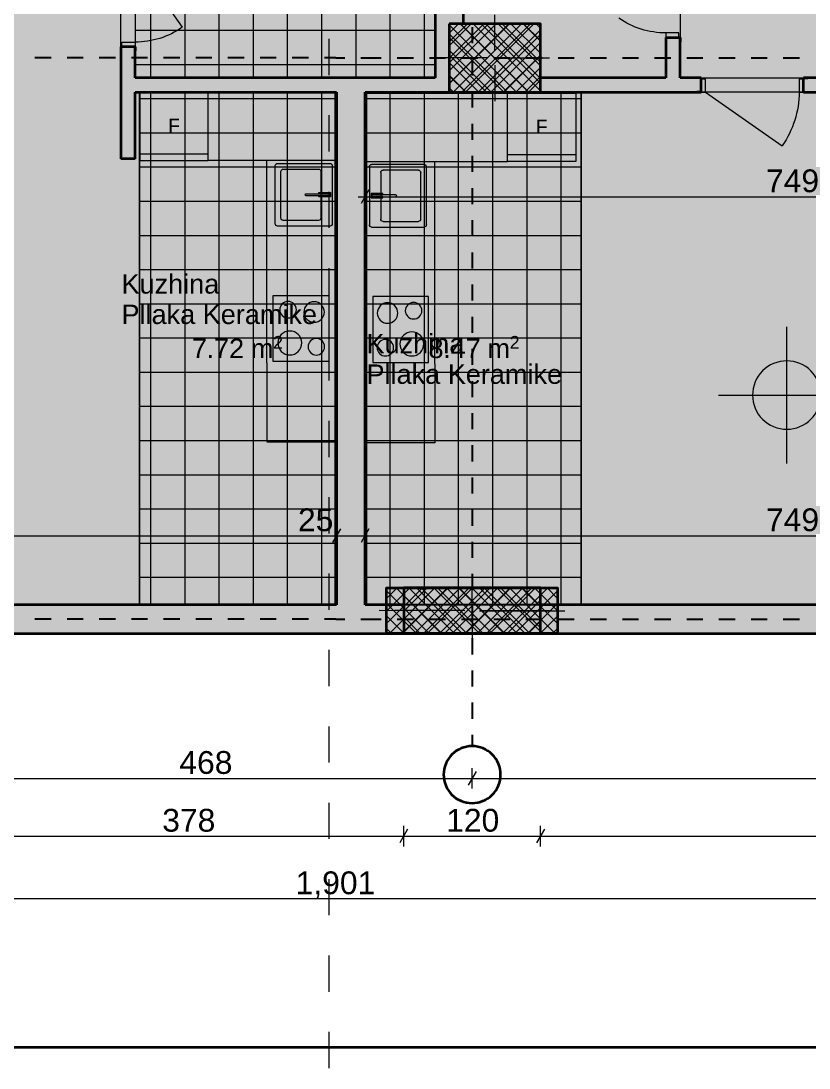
# Model space of a CAD drawing. Header units: millimetres. Extents: x -117066 to -55301, y -75598 to 14871.
# Drawn here: x -89127 to -80484, y -74136 to -62650 of the extents above; entities that cross this region are included whole.
import ezdxf

# ---------------------------------------------------------------- set-up
doc = ezdxf.new("R2010")
doc.units = ezdxf.units.MM
doc.header["$MEASUREMENT"] = 0
doc.layers.add('A - Shtyllat', color=7, linetype='Continuous')
doc.layers.add('Drawing & Figure', color=7, linetype='Continuous')
for name, color, linetype, lineweight in [('A - Shtyllat_Pen_No__1', 7, 'Continuous', 13), ('A - Shtyllat_Pen_No__7', 7, 'Continuous', 35), ('Drawing & Figure_Pen_No__1', 7, 'Continuous', 13), ('Drawing & Figure_Pen_No__101', 252, 'Continuous', 13), ('Drawing & Figure_Pen_No__20', 1, 'Continuous', 0), ('Drawing & Figure_Pen_No__7', 7, 'Continuous', 35)]:
    doc.layers.add(name, color=color, linetype=linetype, lineweight=lineweight)
for name, color, linetype, lineweight, true_color in [('Drawing & Figure_Pen_No__23', 7, 'Continuous', 20, 0xff6600), ('Drawing & Figure_Pen_No__3', 7, 'Continuous', 18, 0xff6600), ('Drawing & Figure_Pen_No__58', 7, 'Continuous', 25, 0xdf0000), ('Drawing & Figure_Pen_No__61', 7, 'Continuous', 20, 0x6a6a6a), ('Drawing & Figure_Pen_No__8', 7, 'Continuous', 35, 0xa80f02), ('Drawing & Figure_Pen_No__81', 7, 'Continuous', 20, 0x6a6a6a), ('Drawing & Figure_Pen_No__85', 7, 'Continuous', 20, 0x80c2ff)]:
    doc.layers.add(name, color=color, linetype=linetype, lineweight=lineweight, true_color=true_color)
doc.styles.add('GENERATED_STYLE_1', font='arial.ttf')
pattern_1 = [(45, (0, 0), (-68.94291, 68.94291), []), (135, (0, 0), (68.94291, 68.94291), [])]

# ---------------------------------------------------------------- blocks, each defined once
blk = doc.blocks.new('Column_12', base_point=(-83931, -63055))
at = {"layer": 'A - Shtyllat', "linetype": 'Continuous', "lineweight": 0, "true_color": 0x000000}
h = blk.add_hatch(dxfattribs=at)
h.set_pattern_fill('Concrete_Block', color=18, style=0, pattern_type=2)
h.set_pattern_definition(pattern_1)
h.paths.add_polyline_path([(-84431, -62680), (-84431, -63430), (-83431, -63430), (-83431, -62680)])
at = {"layer": 'A - Shtyllat_Pen_No__1', "color": 7, "linetype": 'Continuous', "lineweight": 13}
for p, q in [((-83931, -62975), (-83931, -62600)), ((-84011, -63055), (-84511, -63055)), ((-83851, -63055), (-83351, -63055)), ((-83931, -63135), (-83931, -63510))]:
    blk.add_line(p, q, dxfattribs=at)
blk.add_point((-83931, -63055), dxfattribs=at)
at = {"layer": 'A - Shtyllat_Pen_No__7', "color": 7, "linetype": 'Continuous', "lineweight": 35, "flags": 128}
blk.add_lwpolyline([(-84431, -62680), (-84431, -63430), (-83431, -63430), (-83431, -62680)], close=True, dxfattribs=at)
blk = doc.blocks.new('Column_18', base_point=(-84179, -69119))
at = {"layer": 'A - Shtyllat', "linetype": 'Continuous', "lineweight": 0, "true_color": 0x000000}
h = blk.add_hatch(dxfattribs=at)
h.set_pattern_fill('Concrete_Block', color=18, style=0, pattern_type=2)
h.set_pattern_definition(pattern_1)
h.paths.add_polyline_path([(-85117, -69368), (-83242, -69370), (-83242, -68870), (-85117, -68868)])
at = {"layer": 'A - Shtyllat_Pen_No__1', "color": 7, "linetype": 'Continuous', "lineweight": 13}
for p, q in [((-84179, -69039), (-84179, -68789)), ((-84259, -69119), (-85197, -69118)), ((-84099, -69119), (-83162, -69120)), ((-84179, -69199), (-84180, -69449))]:
    blk.add_line(p, q, dxfattribs=at)
blk.add_point((-84179, -69119), dxfattribs=at)
at = {"layer": 'A - Shtyllat_Pen_No__7', "color": 7, "linetype": 'Continuous', "lineweight": 35, "flags": 128}
blk.add_lwpolyline([(-85117, -69368), (-85117, -68868), (-83242, -68870), (-83242, -69370)], close=True, dxfattribs=at)

msp = doc.modelspace()

# ---------------------------------------------------------------- hatches: boundary and pattern name
at = {"layer": 'Drawing & Figure', "linetype": 'Continuous', "lineweight": 0, "true_color": 0x2a2a2a}
msp.add_hatch(color=250, dxfattribs=at).paths.add_polyline_path([(-97567.6, -69372.1), (-85510.2, -69369.6), (-85511.4, -63351), (-84430.9, -63350.7), (-84432.1, -57529.4), (-86690.2, -57529.9), (-86691.4, -51944.8), (-97571.2, -51947.1)])
at = {"layer": 'Drawing & Figure', "linetype": 'Continuous', "lineweight": 0, "true_color": 0x172b3f}
msp.add_hatch(color=169, dxfattribs=at).paths.add_polyline_path([(-73807.1, -69367.2), (-73807.1, -55454.7), (-84432.5, -55456.9), (-84430.9, -63350.7), (-85511.4, -63351), (-85510.2, -69369.6)])
at = {"layer": 'Drawing & Figure_Pen_No__1', "linetype": 'Continuous', "lineweight": 0, "true_color": 0xffffff}
for points in [[(-83429.7, -63430.8), (-83429.7, -62680.8), (-84429.6, -62680.8), (-84429.6, -63430.8)], [(-81910.9, -62831.2), (-81910.9, -62781.2), (-82054.7, -62781.2), (-82054.7, -62831.2)], [(-88019, -62932.2), (-87875.3, -62932.2), (-87875.3, -62882.2), (-88019, -62882.2)], [(-81668.6, -63430.8), (-81618.6, -63430.8), (-81618.6, -63287.1), (-81668.6, -63287.1)], [(-80543.6, -63287.1), (-80593.5, -63287.1), (-80593.5, -63430.8), (-80543.6, -63430.8)], [(-87824.4, -64180.8), (-87074.4, -64180.8), (-87074.4, -63430.8), (-87824.4, -63430.8)], [(-85681.5, -64180.8), (-85681.5, -63430.8), (-87074.4, -63430.8), (-87074.4, -64180.8)], [(-85337.4, -64191.7), (-83792.4, -64191.7), (-83792.4, -63441.7), (-85337.4, -63441.7)], [(-83042.4, -64191.7), (-83042.4, -63441.7), (-83792.4, -63441.7), (-83792.4, -64191.7)], [(-86431.5, -64930.8), (-85681.5, -64930.8), (-85681.5, -64180.8), (-86431.5, -64180.8)], [(-84587.4, -64941.7), (-84587.4, -64191.7), (-85337.4, -64191.7), (-85337.4, -64941.7)], [(-86337.8, -64874.6), (-86330.4, -64892.2), (-86312.8, -64899.6), (-85737.8, -64899.6), (-85720.1, -64892.2), (-85712.8, -64874.6), (-85712.8, -64237.1), (-85720.1, -64219.4), (-85737.8, -64212), (-86312.8, -64212), (-86330.4, -64219.4), (-86337.8, -64237.1)], [(-84681.1, -64885.5), (-84681.1, -64248), (-84688.5, -64230.3), (-84706.1, -64222.9), (-85281.1, -64222.9), (-85298.8, -64230.3), (-85306.1, -64248), (-85306.1, -64885.5), (-85298.8, -64903.1), (-85281.1, -64910.4), (-84706.1, -64910.4), (-84688.5, -64903.1)], [(-85997.7, -64567.1), (-85750.3, -64567.1), (-85742.3, -64563.8), (-85739.1, -64555.8), (-85742.3, -64547.9), (-85750.3, -64544.6), (-85997.6, -64544.6), (-86005.5, -64547.8), (-86008.8, -64555.8), (-86005.6, -64563.7)], [(-85859.1, -64531.2), (-85859.1, -64544.6), (-85815.3, -64544.6), (-85815.3, -64531.2)], [(-85814.1, -64580.7), (-85732.8, -64580.7), (-85732.8, -64530.9), (-85814.1, -64530.9), (-85814.1, -64544.6), (-85750.3, -64544.6), (-85742.3, -64547.9), (-85739.1, -64555.8), (-85742.3, -64563.8), (-85750.3, -64567.1), (-85814.1, -64567.1)], [(-85204.8, -64591.6), (-85204.8, -64578), (-85268.6, -64578), (-85276.5, -64574.7), (-85279.8, -64566.7), (-85276.5, -64558.8), (-85268.6, -64555.5), (-85204.8, -64555.5), (-85204.8, -64541.7), (-85286.1, -64541.7), (-85286.1, -64591.6)], [(-85159.8, -64542), (-85203.6, -64542), (-85203.6, -64555.5), (-85159.8, -64555.5)], [(-85859.1, -64580.4), (-85815.3, -64580.4), (-85815.3, -64567.1), (-85859.1, -64567.1)], [(-85021.2, -64578), (-85013.3, -64574.6), (-85010.1, -64566.6), (-85013.4, -64558.7), (-85021.3, -64555.5), (-85268.6, -64555.5), (-85276.5, -64558.8), (-85279.8, -64566.7), (-85276.5, -64574.7), (-85268.6, -64578)], [(-85159.8, -64591.3), (-85159.8, -64578), (-85203.6, -64578), (-85203.6, -64591.3)], [(-86431.5, -65649), (-85681.5, -65649), (-85681.5, -64930.8), (-86431.5, -64930.8)], [(-84587.4, -65659.9), (-84587.4, -64941.7), (-85337.4, -64941.7), (-85337.4, -65659.9)], [(-86431.5, -66399), (-85681.5, -66399), (-85681.5, -65649), (-86431.5, -65649)], [(-86362.8, -66386.5), (-85750.3, -66386.5), (-85750.3, -65661.6), (-86362.8, -65661.6)], [(-84587.4, -66409.9), (-84587.4, -65659.9), (-85337.4, -65659.9), (-85337.4, -66409.9)], [(-84656.1, -66397.4), (-84656.1, -65672.4), (-85268.6, -65672.4), (-85268.6, -66397.4)], [(-86431.2, -66399), (-86431.2, -67268), (-85681.2, -67268), (-85681.2, -66399)], [(-84587.7, -66409.9), (-85337.7, -66409.9), (-85337.7, -67278.9), (-84587.7, -67278.9)], [(-83429.7, -69368.1), (-83429.7, -68868.1), (-84929.7, -68868.1), (-84929.7, -69368.1)]]:
    msp.add_hatch(color=7, dxfattribs=at).paths.add_polyline_path(points)
at = {"layer": 'Drawing & Figure_Pen_No__1', "linetype": 'Continuous', "lineweight": 0, "true_color": 0x000000}
for points in [[(-80729, -66753.5), (-80729, -66378.5), (-80872.5, -66407.1), (-80994.2, -66488.4), (-81075.5, -66610), (-81104, -66753.5)], [(-80729, -66753.5), (-80729, -67128.5), (-80585.5, -67100), (-80463.9, -67018.7), (-80382.6, -66897), (-80354, -66753.5)]]:
    msp.add_hatch(color=18, dxfattribs=at).paths.add_polyline_path(points)

# ---------------------------------------------------------------- linework, layer by layer
at = {"layer": 'Drawing & Figure_Pen_No__1', "color": 7, "linetype": 'Continuous', "lineweight": 13}
for points in [[(-81898.4, -57684.6), (-81898.4, -63274.5)], [(-87875.3, -61176.3), (-87875.3, -63274.5)], [(-84585.9, -63274.5), (-84585.9, -61176.3)], [(-88031.5, -64163.7), (-88031.5, -61595.5)], [(-84429.6, -63339.9), (-83770.6, -62680.8)], [(-84429.6, -63110.1), (-84000.4, -62680.8)], [(-84429.6, -62880.2), (-84230.3, -62680.8)], [(-83560.5, -63430.8), (-84310.5, -62680.8)], [(-84290.8, -63430.8), (-83540.8, -62680.8)], [(-83429.7, -63331.8), (-84080.7, -62680.8)], [(-83429.7, -63102), (-83850.9, -62680.8)], [(-83429.7, -62872.2), (-83621.1, -62680.8)], [(-83790.3, -63430.8), (-84429.6, -62791.5)], [(-84061, -63430.8), (-83429.7, -62799.5)], [(-84020.1, -63430.8), (-84429.6, -63021.3)], [(-83831.2, -63430.8), (-83429.7, -63029.3)], [(-87875.3, -63274.5), (-85510.2, -63274.5)], [(-85510.2, -63274.5), (-84585.9, -63274.5)], [(-84249.9, -63430.8), (-84429.6, -63251.1)], [(-83601.4, -63430.8), (-83429.7, -63259.1)], [(-81898.4, -63274.5), (-80304.6, -63274.5)], [(-87875.3, -63430.8), (-87875.3, -64163.7)], [(-87827.5, -63430.8), (-87875.3, -63430.8)], [(-87827.5, -63430.8), (-87827.5, -69052)], [(-85681.5, -63430.8), (-87827.5, -63430.8)], [(-87827.5, -69052), (-87827.5, -63430.8)], [(-85681.5, -69052), (-85681.5, -63430.8)], [(-85681.5, -63430.8), (-85681.5, -69052)], [(-85666.5, -63430.8), (-85681.5, -63430.8)], [(-85666.5, -69055.6), (-85666.5, -63430.8)], [(-85337.4, -63430.8), (-85354, -63430.8)], [(-85354, -63430.8), (-85354, -69055.6)], [(-85337.4, -63430.8), (-85337.4, -69052)], [(-82982, -63430.8), (-85337.4, -63430.8)], [(-85337.4, -69052), (-85337.4, -63430.8)], [(-82982, -69052), (-82982, -63430.8)], [(-82982, -63430.8), (-82982, -69052)], [(-75990.6, -63430.8), (-82982, -63430.8)], [(-87875.3, -64163.7), (-88031.5, -64163.7)], [(-85310.7, -64502.6), (-85397.3, -64652.6)], [(-85354, -64690.1), (-85354, -64465.1)], [(-85427.4, -64577.6), (-85354, -64577.6)], [(-85354, -64577.6), (-75990.6, -64577.6)], [(-80729, -67503.5), (-80729, -66003.5)], [(-81479, -66753.5), (-79979, -66753.5)], [(-85623.2, -68221), (-85709.8, -68371)], [(-85666.5, -68408.5), (-85666.5, -68183.5)], [(-85310.7, -68221), (-85397.3, -68371)], [(-85354, -68408.5), (-85354, -68183.5)], [(-97255.1, -68296), (-85666.5, -68296)], [(-85666.5, -68296), (-85354, -68296)], [(-85354, -68296), (-75990.6, -68296)], [(-84929.7, -69355.2), (-84442.5, -68868.1)], [(-84929.7, -69125.4), (-84672.3, -68868.1)], [(-84929.7, -68895.6), (-84902.1, -68868.1)], [(-84287.7, -69368.1), (-84787.6, -68868.1)], [(-84712.8, -69368.1), (-84212.7, -68868.1)], [(-84057.9, -69368.1), (-84557.8, -68868.1)], [(-84482.9, -69368.1), (-83982.9, -68868.1)], [(-83828.1, -69368.1), (-84328, -68868.1)], [(-84253.1, -69368.1), (-83753.1, -68868.1)], [(-83598.2, -69368.1), (-84098.2, -68868.1)], [(-84023.3, -69368.1), (-83523.3, -68868.1)], [(-83429.7, -69306.9), (-83868.4, -68868.1)], [(-83429.7, -69077.1), (-83638.6, -68868.1)], [(-84517.5, -69368.1), (-84929.7, -68955.9)], [(-83793.5, -69368.1), (-83429.7, -69004.3)], [(-97255.1, -69055.6), (-85666.5, -69055.6)], [(-87827.5, -69052), (-85681.5, -69052)], [(-85681.5, -69052), (-87827.5, -69052)], [(-85354, -69055.6), (-75990.6, -69055.6)], [(-85337.4, -69052), (-82982, -69052)], [(-82982, -69052), (-85337.4, -69052)], [(-84747.3, -69368.1), (-84929.7, -69185.7)], [(-83563.7, -69368.1), (-83429.7, -69234.1)], [(-84136.4, -70883.2), (-84222.9, -71033.2)], [(-84886.4, -71517.1), (-84972.9, -71667.1)], [(-83386.4, -71517.1), (-83472.9, -71667.1)], [(-87303.3, -73909.9), (-58233.9, -73909.9)]]:
    msp.add_lwpolyline(points, dxfattribs=at)
msp.add_lwpolyline([(-80354, -66753.5, 0.4142136), (-80729, -66378.5, 0.4142136), (-81104, -66753.5, 0.4142136), (-80729, -67128.5, 0.4142136)], format="xyb", close=True, dxfattribs=at)
at = {"layer": 'Drawing & Figure_Pen_No__101', "color": 252, "linetype": 'Continuous', "lineweight": 13}
for points in [[(-87702.3, -63274.5), (-87702.3, -61176.3)], [(-87327.3, -63274.5), (-87327.3, -61176.3)], [(-86952.3, -63274.5), (-86952.3, -61176.3)], [(-86577.3, -63274.5), (-86577.3, -61176.3)], [(-86202.3, -63274.5), (-86202.3, -61176.3)], [(-85827.3, -63274.5), (-85827.3, -61176.3)], [(-85452.3, -63274.5), (-85452.3, -61176.3)], [(-85077.3, -63274.5), (-85077.3, -61176.3)], [(-84702.3, -63274.5), (-84702.3, -61176.3)], [(-87875.3, -62751.8), (-84585.9, -62751.8)], [(-87875.3, -63126.8), (-84585.9, -63126.8)], [(-87827.5, -63501.8), (-85681.5, -63501.8)], [(-87702.3, -69052), (-87702.3, -63430.8)], [(-87327.3, -69052), (-87327.3, -63430.8)], [(-86952.3, -69052), (-86952.3, -63430.8)], [(-86577.3, -69052), (-86577.3, -63430.8)], [(-86202.3, -69052), (-86202.3, -63430.8)], [(-85827.3, -69052), (-85827.3, -63430.8)], [(-85337.4, -63501.8), (-82982, -63501.8)], [(-85077.3, -69052), (-85077.3, -63430.8)], [(-84702.3, -69052), (-84702.3, -63430.8)], [(-84327.3, -69052), (-84327.3, -63430.8)], [(-83952.3, -69052), (-83952.3, -63430.8)], [(-83577.3, -69052), (-83577.3, -63430.8)], [(-83202.3, -69052), (-83202.3, -63430.8)], [(-87827.5, -63876.8), (-85681.5, -63876.8)], [(-85337.4, -63876.8), (-82982, -63876.8)], [(-87827.5, -64251.8), (-85681.5, -64251.8)], [(-85337.4, -64251.8), (-82982, -64251.8)], [(-87827.5, -64626.8), (-85681.5, -64626.8)], [(-85337.4, -64626.8), (-82982, -64626.8)], [(-87827.5, -65001.8), (-85681.5, -65001.8)], [(-85337.4, -65001.8), (-82982, -65001.8)], [(-87827.5, -65376.8), (-85681.5, -65376.8)], [(-85337.4, -65376.8), (-82982, -65376.8)], [(-87827.5, -65751.8), (-85681.5, -65751.8)], [(-85337.4, -65751.8), (-82982, -65751.8)], [(-87827.5, -66126.8), (-85681.5, -66126.8)], [(-85337.4, -66126.8), (-82982, -66126.8)], [(-87827.5, -66501.8), (-85681.5, -66501.8)], [(-85337.4, -66501.8), (-82982, -66501.8)], [(-87827.5, -66876.8), (-85681.5, -66876.8)], [(-85337.4, -66876.8), (-82982, -66876.8)], [(-87827.5, -67251.8), (-85681.5, -67251.8)], [(-85337.4, -67251.8), (-82982, -67251.8)], [(-87827.5, -67626.8), (-85681.5, -67626.8)], [(-85337.4, -67626.8), (-82982, -67626.8)], [(-87827.5, -68001.8), (-85681.5, -68001.8)], [(-85337.4, -68001.8), (-82982, -68001.8)], [(-87827.5, -68376.8), (-85681.5, -68376.8)], [(-85337.4, -68376.8), (-82982, -68376.8)], [(-87827.5, -68751.8), (-85681.5, -68751.8)], [(-85337.4, -68751.8), (-82982, -68751.8)], [(-84179.7, -71070.7), (-84179.7, -70845.7)], [(-90031.6, -70958.2), (-84179.7, -70958.2)], [(-84179.7, -70958.2), (-76178.1, -70958.2)], [(-84929.7, -71704.6), (-84929.7, -71479.6)], [(-83429.7, -71704.6), (-83429.7, -71479.6)], [(-89656.6, -71592.1), (-84929.7, -71592.1)], [(-84929.7, -71592.1), (-83429.7, -71592.1)], [(-83429.7, -71592.1), (-76699.2, -71592.1)], [(-97567.6, -72276.7), (-73807.1, -72276.7)]]:
    msp.add_lwpolyline(points, dxfattribs=at)
at = {"layer": 'Drawing & Figure_Pen_No__20', "color": 1, "linetype": 'Continuous', "lineweight": 0}
for points in [[(-83929.7, -62955.8), (-83929.7, -62580.8)], [(-84029.7, -63055.8), (-84529.7, -63055.8)], [(-83829.6, -63055.8), (-83329.7, -63055.8)], [(-83929.7, -63155.8), (-83929.7, -63530.8)], [(-84179.7, -69018.1), (-84179.7, -68768.1)], [(-84279.6, -69118.2), (-85029.6, -69118.2)], [(-84079.7, -69118.2), (-83329.7, -69118.2)], [(-84179.7, -69218.1), (-84179.7, -69468.1)]]:
    msp.add_lwpolyline(points, dxfattribs=at)
at = {"layer": 'Drawing & Figure_Pen_No__23', "color": 30, "linetype": 'Continuous', "lineweight": 20, "true_color": 0xff6600}
for points in [[(-81910.9, -62781.2), (-82054.7, -62781.2)], [(-82054.7, -62781.2), (-82054.7, -62831.2)], [(-81910.9, -62831.2), (-81910.9, -62781.2)], [(-88019, -62932.2), (-88019, -62882.2)], [(-88019, -62882.2), (-87875.3, -62882.2)], [(-87875.3, -62932.2), (-88019, -62932.2)], [(-87875.3, -62882.2), (-87875.3, -62932.2)], [(-82054.7, -62831.2), (-81910.9, -62831.2)], [(-81618.6, -63287.1), (-81668.6, -63287.1)], [(-81668.6, -63287.1), (-81668.6, -63430.8)], [(-81618.6, -63430.8), (-81618.6, -63287.1)], [(-80543.6, -63287.1), (-80593.5, -63287.1)], [(-80593.5, -63287.1), (-80593.5, -63430.8)], [(-80543.6, -63430.8), (-80543.6, -63287.1)], [(-81668.6, -63430.8), (-81618.6, -63430.8)], [(-80593.5, -63430.8), (-80543.6, -63430.8)]]:
    msp.add_lwpolyline(points, dxfattribs=at)
at = {"layer": 'Drawing & Figure_Pen_No__3', "color": 30, "linetype": 'Continuous', "lineweight": 18, "true_color": 0xff6600}
for points in [[(-87875.3, -61982.2), (-87359.1, -62719.5)], [(-81618.6, -63430.8), (-80778.9, -64018.7)]]:
    msp.add_lwpolyline(points, dxfattribs=at)
for points in [[(-82054.7, -62781.2, -0.153828), (-82570.9, -62618.4)], [(-87359.1, -62719.5, -0.1538876), (-87875.3, -62882.2)], [(-80593.5, -63430.8, -0.1539613), (-80778.9, -64018.7)]]:
    msp.add_lwpolyline(points, format="xyb", dxfattribs=at)
at = {"layer": 'Drawing & Figure_Pen_No__58', "color": 12, "linetype": 'Continuous', "lineweight": 25, "true_color": 0xdf0000}
for points in [[(-84179.7, -62718.7), (-84179.7, -62895.1)], [(-88797.6, -63055.8), (-88974, -63055.8)], [(-88444.9, -63055.8), (-88621.3, -63055.8)], [(-88092, -63055.8), (-88268.5, -63055.8)], [(-87739.2, -63055.8), (-87915.6, -63055.8)], [(-87386.5, -63055.8), (-87562.8, -63055.8)], [(-87033.7, -63055.8), (-87210.1, -63055.8)], [(-86680.9, -63055.8), (-86857.3, -63055.8)], [(-86328.1, -63055.8), (-86504.5, -63055.8)], [(-85975.4, -63055.8), (-86151.8, -63055.8)], [(-85674.1, -63055.8), (-85799, -63055.8)], [(-85674.1, -63055.8), (-85575.9, -63055.8)], [(-85399.5, -63055.8), (-85301.3, -63055.8)], [(-85301.3, -63055.8), (-85176.5, -63055.8)], [(-85000.1, -63055.8), (-84823.7, -63055.8)], [(-84647.3, -63055.8), (-84470.9, -63055.8)], [(-84294.5, -63055.8), (-84118.2, -63055.8)], [(-83941.8, -63055.8), (-83765.4, -63055.8)], [(-83589, -63055.8), (-83412.6, -63055.8)], [(-83236.2, -63055.8), (-83059.8, -63055.8)], [(-82883.4, -63055.8), (-82707, -63055.8)], [(-82530.6, -63055.8), (-82354.2, -63055.8)], [(-82177.8, -63055.8), (-82001.4, -63055.8)], [(-81825, -63055.8), (-81648.7, -63055.8)], [(-81472.3, -63055.8), (-81295.9, -63055.8)], [(-81119.5, -63055.8), (-80943.1, -63055.8)], [(-80766.7, -63055.8), (-80590.4, -63055.8)], [(-84179.7, -63071.5), (-84179.7, -63247.9)], [(-84179.7, -63424.2), (-84179.7, -63600.6)], [(-84179.7, -63777), (-84179.7, -63953.4)], [(-84179.7, -64129.8), (-84179.7, -64306.2)], [(-84179.7, -64482.6), (-84179.7, -64659)], [(-84179.7, -64835.4), (-84179.7, -65011.8)], [(-84179.7, -65188.2), (-84179.7, -65364.6)], [(-84179.7, -65541), (-84179.7, -65717.4)], [(-84179.7, -65893.7), (-84179.7, -66070.1)], [(-84179.7, -66246.5), (-84179.7, -66422.9)], [(-84179.7, -66599.3), (-84179.7, -66775.7)], [(-84179.7, -66952.1), (-84179.7, -67128.4)], [(-84179.7, -67304.8), (-84179.7, -67481.2)], [(-84179.7, -67657.6), (-84179.7, -67834)], [(-84179.7, -68010.4), (-84179.7, -68186.7)], [(-84179.7, -68363.1), (-84179.7, -68539.5)], [(-84179.7, -68715.9), (-84179.7, -68892.3)], [(-84179.7, -69068.7), (-84179.7, -69245.1)], [(-88797.6, -69211.9), (-88974, -69211.9)], [(-88444.9, -69211.9), (-88621.3, -69211.9)], [(-88092, -69211.9), (-88268.5, -69211.9)], [(-87739.2, -69211.9), (-87915.6, -69211.9)], [(-87386.5, -69211.9), (-87562.8, -69211.9)], [(-87033.7, -69211.9), (-87210.1, -69211.9)], [(-86680.9, -69211.9), (-86857.3, -69211.9)], [(-86328.1, -69211.9), (-86504.5, -69211.9)], [(-85975.4, -69211.9), (-86151.8, -69211.9)], [(-85674.1, -69211.9), (-85799, -69211.9)], [(-85674.1, -69211.9), (-85575.9, -69211.9)], [(-85399.5, -69211.9), (-85301.3, -69211.9)], [(-85301.3, -69211.9), (-85176.5, -69211.9)], [(-85000.1, -69211.9), (-84823.7, -69211.9)], [(-84647.3, -69211.9), (-84470.9, -69211.9)], [(-84294.5, -69211.9), (-84118.2, -69211.9)], [(-83941.8, -69211.9), (-83765.4, -69211.9)], [(-83589, -69211.9), (-83412.6, -69211.9)], [(-83236.2, -69211.9), (-83059.8, -69211.9)], [(-82883.4, -69211.9), (-82707, -69211.9)], [(-82530.6, -69211.9), (-82354.2, -69211.9)], [(-82177.8, -69211.9), (-82001.4, -69211.9)], [(-81825, -69211.9), (-81648.7, -69211.9)], [(-81472.3, -69211.9), (-81295.9, -69211.9)], [(-81119.5, -69211.9), (-80943.1, -69211.9)], [(-80766.7, -69211.9), (-80590.4, -69211.9)], [(-84179.7, -69421.5), (-84179.7, -69597.9)], [(-84179.7, -69774.3), (-84179.7, -69950.7)], [(-84179.7, -70127.1), (-84179.7, -70303.5)], [(-84179.7, -70479.9), (-84179.7, -70604.7)]]:
    msp.add_lwpolyline(points, dxfattribs=at)
at = {"layer": 'Drawing & Figure_Pen_No__7', "color": 7, "linetype": 'Continuous', "lineweight": 35}
for points in [[(-84585.9, -61176.3), (-84585.9, -63274.5)], [(-84273.4, -62680.8), (-84273.4, -61633.8)], [(-83429.7, -62680.8), (-84429.6, -62680.8)], [(-84429.6, -62680.8), (-84429.6, -63430.8)], [(-83429.7, -63430.8), (-83429.7, -62680.8)], [(-88031.5, -62932.2), (-88031.5, -62978.4)], [(-88019, -62932.2), (-88031.5, -62932.2)], [(-88031.5, -62932.2), (-88031.5, -64163.7)], [(-88019, -62932.2), (-88031.5, -62932.2)], [(-88019, -62932.2), (-88031.5, -62932.2)], [(-88031.5, -62932.2), (-88031.5, -62978.4)], [(-88031.5, -62932.2), (-88031.5, -62978.4)], [(-87875.3, -62932.2), (-88019, -62932.2)], [(-87875.3, -62932.2), (-88019, -62932.2)], [(-87875.3, -62932.2), (-88019, -62932.2)], [(-87875.3, -62932.2), (-87875.3, -62978.4)], [(-87875.3, -63274.5), (-87875.3, -62932.2)], [(-87875.3, -62932.2), (-87875.3, -62978.4)], [(-87875.3, -62932.2), (-87875.3, -62978.4)], [(-82054.7, -62831.2), (-82054.7, -62877.4)], [(-82054.7, -62831.2), (-81910.9, -62831.2)], [(-82054.7, -62831.2), (-82054.7, -63274.5)], [(-82054.7, -62831.2), (-81910.9, -62831.2)], [(-82054.7, -62831.2), (-81910.9, -62831.2)], [(-82054.7, -62831.2), (-82054.7, -62877.4)], [(-82054.7, -62831.2), (-82054.7, -62877.4)], [(-81910.9, -62831.2), (-81898.4, -62831.2)], [(-81910.9, -62831.2), (-81898.4, -62831.2)], [(-81910.9, -62831.2), (-81898.4, -62831.2)], [(-81898.4, -62831.2), (-81898.4, -62877.4)], [(-81898.4, -63274.5), (-81898.4, -62831.2)], [(-81898.4, -62831.2), (-81898.4, -62877.4)], [(-81898.4, -62831.2), (-81898.4, -62877.4)], [(-85666.5, -63274.5), (-87875.3, -63274.5)], [(-85354, -63274.5), (-85666.5, -63274.5)], [(-84585.9, -63274.5), (-85354, -63274.5)], [(-82054.7, -63274.5), (-83429.7, -63274.5)], [(-81668.6, -63274.5), (-81898.4, -63274.5)], [(-81668.6, -63274.5), (-81714.8, -63274.5)], [(-81668.6, -63274.5), (-81714.8, -63274.5)], [(-81668.6, -63274.5), (-81714.8, -63274.5)], [(-81668.6, -63287.1), (-81668.6, -63274.5)], [(-81668.6, -63287.1), (-81668.6, -63274.5)], [(-81668.6, -63287.1), (-81668.6, -63274.5)], [(-81668.6, -63430.8), (-81668.6, -63287.1)], [(-81668.6, -63430.8), (-81668.6, -63287.1)], [(-81668.6, -63430.8), (-81668.6, -63287.1)], [(-80543.6, -63274.5), (-80497.3, -63274.5)], [(-80543.6, -63287.1), (-80543.6, -63274.5)], [(-80304.6, -63274.5), (-80543.6, -63274.5)], [(-80543.6, -63287.1), (-80543.6, -63274.5)], [(-80543.6, -63287.1), (-80543.6, -63274.5)], [(-80543.6, -63274.5), (-80497.3, -63274.5)], [(-80543.6, -63274.5), (-80497.3, -63274.5)], [(-80543.6, -63430.8), (-80543.6, -63287.1)], [(-80543.6, -63430.8), (-80543.6, -63287.1)], [(-80543.6, -63430.8), (-80543.6, -63287.1)], [(-87875.3, -63430.8), (-85666.5, -63430.8)], [(-87875.3, -64163.7), (-87875.3, -63430.8)], [(-85666.5, -63430.8), (-85666.5, -69055.6)], [(-85354, -69055.6), (-85354, -63430.8)], [(-85354, -63430.8), (-84429.6, -63430.8)], [(-84429.6, -63430.8), (-83429.7, -63430.8)], [(-83429.7, -63430.8), (-81668.6, -63430.8)], [(-81668.6, -63430.8), (-81714.8, -63430.8)], [(-81668.6, -63430.8), (-81714.8, -63430.8)], [(-81668.6, -63430.8), (-81714.8, -63430.8)], [(-80543.6, -63430.8), (-80497.3, -63430.8)], [(-80543.6, -63430.8), (-76699.2, -63430.8)], [(-80543.6, -63430.8), (-80497.3, -63430.8)], [(-80543.6, -63430.8), (-80497.3, -63430.8)], [(-87875.3, -64163.7), (-88031.5, -64163.7)], [(-83429.7, -68868.1), (-84929.7, -68868.1)], [(-84929.7, -68868.1), (-84929.7, -69368.1)], [(-83429.7, -69368.1), (-83429.7, -68868.1)], [(-85666.5, -69055.6), (-89781.5, -69055.6)], [(-84929.7, -69055.6), (-85354, -69055.6)], [(-77553.1, -69055.6), (-83429.7, -69055.6)], [(-89781.5, -69368.1), (-84929.7, -69368.1)], [(-84929.7, -69368.1), (-83429.7, -69368.1)], [(-83429.7, -69368.1), (-77553.1, -69368.1)], [(-58196.2, -73909.9), (-114132.4, -73909.9)]]:
    msp.add_lwpolyline(points, dxfattribs=at)
msp.add_lwpolyline([(-83867.1, -70917.2, 0.4142136), (-84179.7, -70604.7, 0.4142136), (-84492.2, -70917.2, 0.4142136), (-84179.7, -71229.7, 0.4142136)], format="xyb", close=True, dxfattribs=at)
at = {"layer": 'Drawing & Figure_Pen_No__81', "color": 251, "linetype": 'Continuous', "lineweight": 20, "true_color": 0x6a6a6a}
for points in [[(-87824.4, -63430.8), (-87824.4, -64180.8)], [(-87074.4, -63430.8), (-87824.4, -63430.8)], [(-87074.4, -64180.8), (-87074.4, -63430.8)], [(-85681.5, -63430.8), (-87074.4, -63430.8)], [(-85337.4, -63441.7), (-83792.4, -63441.7)], [(-83792.4, -64191.7), (-83792.4, -63441.7)], [(-83792.4, -63441.7), (-83042.4, -63441.7)], [(-83042.4, -63441.7), (-83042.4, -64191.7)], [(-87824.4, -64105.8), (-87074.4, -64105.8)], [(-87824.4, -64180.8), (-87074.4, -64180.8)], [(-85681.5, -64180.8), (-87074.4, -64180.8)], [(-86431.5, -64930.8), (-86431.5, -64180.8)], [(-85681.5, -64930.8), (-85681.5, -64180.8)], [(-85337.4, -64941.7), (-85337.4, -64191.7)], [(-85337.4, -64191.7), (-83792.4, -64191.7)], [(-84587.4, -64941.7), (-84587.4, -64191.7)], [(-83042.4, -64116.7), (-83792.4, -64116.7)], [(-83042.4, -64191.7), (-83792.4, -64191.7)], [(-86337.8, -64874.6), (-86337.8, -64237.1)], [(-86312.8, -64212), (-85737.8, -64212)], [(-86275.3, -64812), (-86275.3, -64299.6)], [(-86250.3, -64274.6), (-85862.8, -64274.6)], [(-85837.8, -64299.6), (-85837.8, -64812)], [(-85712.8, -64237.1), (-85712.8, -64874.6)], [(-85306.1, -64248), (-85306.1, -64885.5)], [(-84706.1, -64222.9), (-85281.1, -64222.9)], [(-85181.1, -64310.4), (-85181.1, -64822.9)], [(-84768.6, -64285.5), (-85156.1, -64285.5)], [(-84743.6, -64822.9), (-84743.6, -64310.4)], [(-84681.1, -64885.5), (-84681.1, -64248)], [(-85997.6, -64544.6), (-85750.3, -64544.6)], [(-85859.1, -64531.2), (-85815.3, -64531.2)], [(-85859.1, -64544.6), (-85859.1, -64531.2)], [(-85815.3, -64544.6), (-85859.1, -64544.6)], [(-85815.3, -64531.2), (-85815.3, -64544.6)], [(-85814.1, -64544.6), (-85814.1, -64530.9)], [(-85814.1, -64530.9), (-85732.8, -64530.9)], [(-85750.3, -64544.6), (-85814.1, -64544.6)], [(-85732.8, -64530.9), (-85732.8, -64580.7)], [(-85286.1, -64541.7), (-85286.1, -64591.6)], [(-85204.8, -64541.7), (-85286.1, -64541.7)], [(-85204.8, -64555.5), (-85204.8, -64541.7)], [(-85203.6, -64542), (-85203.6, -64555.5)], [(-85159.8, -64542), (-85203.6, -64542)], [(-85159.8, -64555.5), (-85159.8, -64542)], [(-85750.3, -64567.1), (-85997.7, -64567.1)], [(-85859.1, -64580.4), (-85859.1, -64567.1)], [(-85859.1, -64567.1), (-85815.3, -64567.1)], [(-85815.3, -64580.4), (-85859.1, -64580.4)], [(-85815.3, -64567.1), (-85815.3, -64580.4)], [(-85814.1, -64580.7), (-85814.1, -64567.1)], [(-85814.1, -64567.1), (-85750.3, -64567.1)], [(-85732.8, -64580.7), (-85814.1, -64580.7)], [(-85286.1, -64591.6), (-85204.8, -64591.6)], [(-85021.3, -64555.5), (-85268.6, -64555.5)], [(-85268.6, -64555.5), (-85204.8, -64555.5)], [(-85268.6, -64578), (-85021.2, -64578)], [(-85204.8, -64578), (-85268.6, -64578)], [(-85204.8, -64591.6), (-85204.8, -64578)], [(-85203.6, -64555.5), (-85159.8, -64555.5)], [(-85203.6, -64578), (-85203.6, -64591.3)], [(-85159.8, -64578), (-85203.6, -64578)], [(-85203.6, -64591.3), (-85159.8, -64591.3)], [(-85159.8, -64591.3), (-85159.8, -64578)], [(-85862.8, -64837.1), (-86250.3, -64837.1)], [(-85156.1, -64848), (-84768.6, -64848)], [(-86431.5, -65649), (-86431.5, -64930.8)], [(-85737.8, -64899.6), (-86312.8, -64899.6)], [(-85681.5, -65649), (-85681.5, -64930.8)], [(-85337.4, -65659.9), (-85337.4, -64941.7)], [(-85281.1, -64910.4), (-84706.1, -64910.4)], [(-84587.4, -65659.9), (-84587.4, -64941.7)], [(-86431.5, -66399), (-86431.5, -65649)], [(-86362.8, -66386.5), (-86362.8, -65661.6)], [(-86362.8, -65661.6), (-85750.3, -65661.6)], [(-85750.3, -65661.6), (-85750.3, -66386.5)], [(-85681.5, -66399), (-85681.5, -65649)], [(-85337.4, -66409.9), (-85337.4, -65659.9)], [(-85268.6, -65672.4), (-85268.6, -66397.4)], [(-84656.1, -65672.4), (-85268.6, -65672.4)], [(-84656.1, -66397.4), (-84656.1, -65672.4)], [(-84587.4, -66409.9), (-84587.4, -65659.9)], [(-85750.3, -66386.5), (-86362.8, -66386.5)], [(-86431.2, -66399), (-86431.2, -67268)], [(-85681.2, -66399), (-85681.2, -67268)], [(-85337.7, -66409.9), (-85337.7, -67278.9)], [(-85268.6, -66397.4), (-84656.1, -66397.4)], [(-84587.7, -66409.9), (-84587.7, -67278.9)], [(-86431.2, -67268), (-85681.2, -67268)], [(-84587.7, -67278.9), (-85337.7, -67278.9)]]:
    msp.add_lwpolyline(points, dxfattribs=at)
for points in [[(-86337.8, -64237.1, -0.4142136), (-86312.8, -64212)], [(-86275.3, -64299.6, -0.4142136), (-86250.3, -64274.6)], [(-85862.8, -64274.6, -0.4142136), (-85837.8, -64299.6)], [(-85737.8, -64212, -0.4142136), (-85712.8, -64237.1)], [(-85306.1, -64248, -0.4142136), (-85281.1, -64222.9)], [(-85181.1, -64310.4, -0.4142136), (-85156.1, -64285.5)], [(-84768.6, -64285.5, -0.4142136), (-84743.6, -64310.4)], [(-84706.1, -64222.9, -0.4142136), (-84681.1, -64248)], [(-85997.7, -64567.1, -0.4106464), (-86008.8, -64555.8, -0.4142136), (-85997.6, -64544.6)], [(-85750.3, -64544.6, -0.4142136), (-85739.1, -64555.8, -0.4142136), (-85750.3, -64567.1)], [(-85750.3, -64544.6, -0.4142136), (-85739.1, -64555.8, -0.4142136), (-85750.3, -64567.1)], [(-85268.6, -64578, -0.4142136), (-85279.8, -64566.7, -0.4142136), (-85268.6, -64555.5)], [(-85268.6, -64578, -0.4142136), (-85279.8, -64566.7, -0.4142136), (-85268.6, -64555.5)], [(-85021.3, -64555.5, -0.4142136), (-85010.1, -64566.7, -0.4106893), (-85021.2, -64578)], [(-86312.8, -64899.6, -0.4142136), (-86337.8, -64874.6)], [(-86250.3, -64837.1, -0.4142136), (-86275.3, -64812)], [(-85837.8, -64812, -0.4142136), (-85862.8, -64837.1)], [(-85712.8, -64874.6, -0.4142136), (-85737.8, -64899.6)], [(-85281.1, -64910.4, -0.4142136), (-85306.1, -64885.5)], [(-85156.1, -64848, -0.4142136), (-85181.1, -64822.9)], [(-84743.6, -64822.9, -0.4142136), (-84768.6, -64848)], [(-84681.1, -64885.5, -0.4142136), (-84706.1, -64910.4)]]:
    msp.add_lwpolyline(points, format="xyb", dxfattribs=at)
for points in [[(-86106.8, -65817.4, 0.4142136), (-86197.4, -65726.8, 0.4142136), (-86288.1, -65817.4, 0.4142136), (-86197.4, -65908, 0.4142136)], [(-85799.5, -65842.8, 0.4142136), (-85912, -65730.3, 0.4142136), (-86024.5, -65842.8, 0.4142136), (-85912, -65955.3, 0.4142136)], [(-84994.4, -65853.6, 0.4142136), (-85106.9, -65741.1, 0.4142136), (-85219.4, -65853.6, 0.4142136), (-85106.9, -65966.1, 0.4142136)], [(-84730.8, -65828.3, 0.4142136), (-84821.5, -65737.7, 0.4142136), (-84912.1, -65828.3, 0.4142136), (-84821.5, -65918.9, 0.4142136)], [(-86047.8, -66182.1, 0.4142136), (-86179, -66050.8, 0.4142136), (-86310.3, -66182.1, 0.4142136), (-86179, -66313.3, 0.4142136)], [(-85797.5, -66223.4, 0.4142136), (-85888.1, -66132.8, 0.4142136), (-85978.7, -66223.4, 0.4142136), (-85888.1, -66314.1, 0.4142136)], [(-85040.1, -66234.3, 0.4142136), (-85130.8, -66143.7, 0.4142136), (-85221.4, -66234.3, 0.4142136), (-85130.8, -66324.9, 0.4142136)], [(-84708.6, -66192.9, 0.4142136), (-84839.9, -66061.7, 0.4142136), (-84971.1, -66192.9, 0.4142136), (-84839.9, -66324.2, 0.4142136)]]:
    msp.add_lwpolyline(points, format="xyb", close=True, dxfattribs=at)
at = {"layer": 'Drawing & Figure_Pen_No__85', "color": 151, "linetype": 'Continuous', "lineweight": 20, "true_color": 0x80c2ff}
for points in [[(-85749.2, -62847), (-85749.2, -63243.9)], [(-85749.2, -63684.9), (-85749.2, -64081.8)], [(-85749.2, -64522.7), (-85749.2, -64919.6)], [(-85749.2, -65360.6), (-85749.2, -65757.4)], [(-85749.2, -66198.4), (-85749.2, -66595.3)], [(-85749.2, -67036.2), (-85749.2, -67433.1)], [(-85749.2, -67874.1), (-85749.2, -68271)], [(-85749.2, -68712), (-85749.2, -69108.8)], [(-85749.2, -69549.8), (-85749.2, -69946.7)], [(-85749.2, -70387.6), (-85749.2, -70784.5)], [(-85749.2, -71225.5), (-85749.2, -71622.3)], [(-85749.2, -72063.3), (-85749.2, -72460.2)], [(-85749.2, -72901.2), (-85749.2, -73298.1)], [(-85749.2, -73739.1), (-85749.2, -74135.9)]]:
    msp.add_lwpolyline(points, dxfattribs=at)

# ---------------------------------------------------------------- block references
at = {"layer": 'A - Shtyllat', "color": 7, "lineweight": 35}
for name, p in [('Column_12', (-83931.1, -63055.2)), ('Column_18', (-84179.4, -69118.9))]:
    msp.add_blockref(name, p, dxfattribs=at)

# ---------------------------------------------------------------- texts
at = {"layer": 'Drawing & Figure_Pen_No__1', "color": 7, "linetype": 'Continuous', "lineweight": 13, "char_height": 250.001, "attachment_point": 7, "style": 'GENERATED_STYLE_1'}
for s, insert in [('\\A1;{\\pql;\\fArial|b0|i0|c0|p34;749}', (-80956.8, -64531.8)), ('\\A1;{\\pql;\\fArial|b0|i0|c0|p34;25}', (-86089.2, -68250.3)), ('\\A1;{\\pql;\\fArial|b0|i0|c0|p34;749}', (-80956.8, -68250.3)), ('\\A1;{\\pql;\\fArial|b0|i0|c0|p34;468}', (-87390.2, -70912.5)), ('\\A1;{\\pql;\\fArial|b0|i0|c0|p34;378}', (-87577.8, -71546.4)), ('\\A1;{\\pql;\\fArial|b0|i0|c0|p34;120}', (-84464.1, -71546.2)), ('\\A1;{\\pql;\\fArial|b0|i0|c0|p34;1,901}', (-86114.9, -72275.3))]:
    msp.add_mtext(s, dxfattribs=dict(at, insert=insert))
at = {"layer": 'Drawing & Figure_Pen_No__61', "color": 251, "linetype": 'Continuous', "lineweight": 20, "true_color": 0x6a6a6a, "char_height": 150, "attachment_point": 7, "style": 'GENERATED_STYLE_1'}
for insert in [(-87512.4, -63872.3), (-83480.4, -63883.2)]:
    msp.add_mtext('\\A1;{\\pql;\\fArial|b0|i0|c0|p34;F}', dxfattribs=dict(at, insert=insert))
at = {"layer": 'Drawing & Figure_Pen_No__8', "color": 14, "linetype": 'Continuous', "lineweight": 35, "true_color": 0xa80f02, "attachment_point": 7, "style": 'GENERATED_STYLE_1'}
for s, insert, char_height in [('\\A1;{\\pql;\\fArial|b0|i0|c0|p34;Kuzhina}', (-88024.6, -65643.6), 212.5), ('\\A1;{\\pql;\\fArial|b0|i0|c0|p34;Pllaka Keramike}', (-88024.6, -65977.5), 212.5), ('\\A1;{\\pql;\\fArial|b0|i0|c0|p34;7}', (-87252.6, -66347.8), 212.5), ('\\A1;{\\pql;\\fArial|b0|i0|c0|p34;72}', (-87009.7, -66347.8), 212.5), ('\\A1;{\\pql;\\fArial|b0|i0|c0|p34;2}', (-86362.8, -66245.6), 140.25), ('\\A1;{\\pql;\\fArial|b0|i0|c0|p34;Kuzhina}', (-85337.3, -66299.2), 212.5), ('\\A1;{\\pql;\\fArial|b0|i0|c0|p34;8}', (-84657.8, -66351.3), 212.5), ('\\A1;{\\pql;\\fArial|b0|i0|c0|p34;47}', (-84414.9, -66347.8), 212.5), ('\\A1;{\\pql;\\fArial|b0|i0|c0|p34;2}', (-83768, -66245.6), 140.25), ('\\A1;{\\pql;\\fArial|b0|i0|c0|p34;m}', (-86605.7, -66347.8), 212.5), ('\\A1;{\\pql;\\fArial|b0|i0|c0|p34;m}', (-84010.9, -66347.8), 212.5), ('\\A1;{\\pql;\\fArial|b0|i0|c0|p34;.}', (-87091.5, -66347.8), 212.5), ('\\A1;{\\pql;\\fArial|b0|i0|c0|p34;.}', (-84496.4, -66347.8), 212.5), ('\\A1;{\\pql;\\fArial|b0|i0|c0|p34;Pllaka Keramike}', (-85337.3, -66633.4), 212.5)]:
    msp.add_mtext(s, dxfattribs=dict(at, insert=insert, char_height=char_height))

doc.saveas('drawing.dxf')
